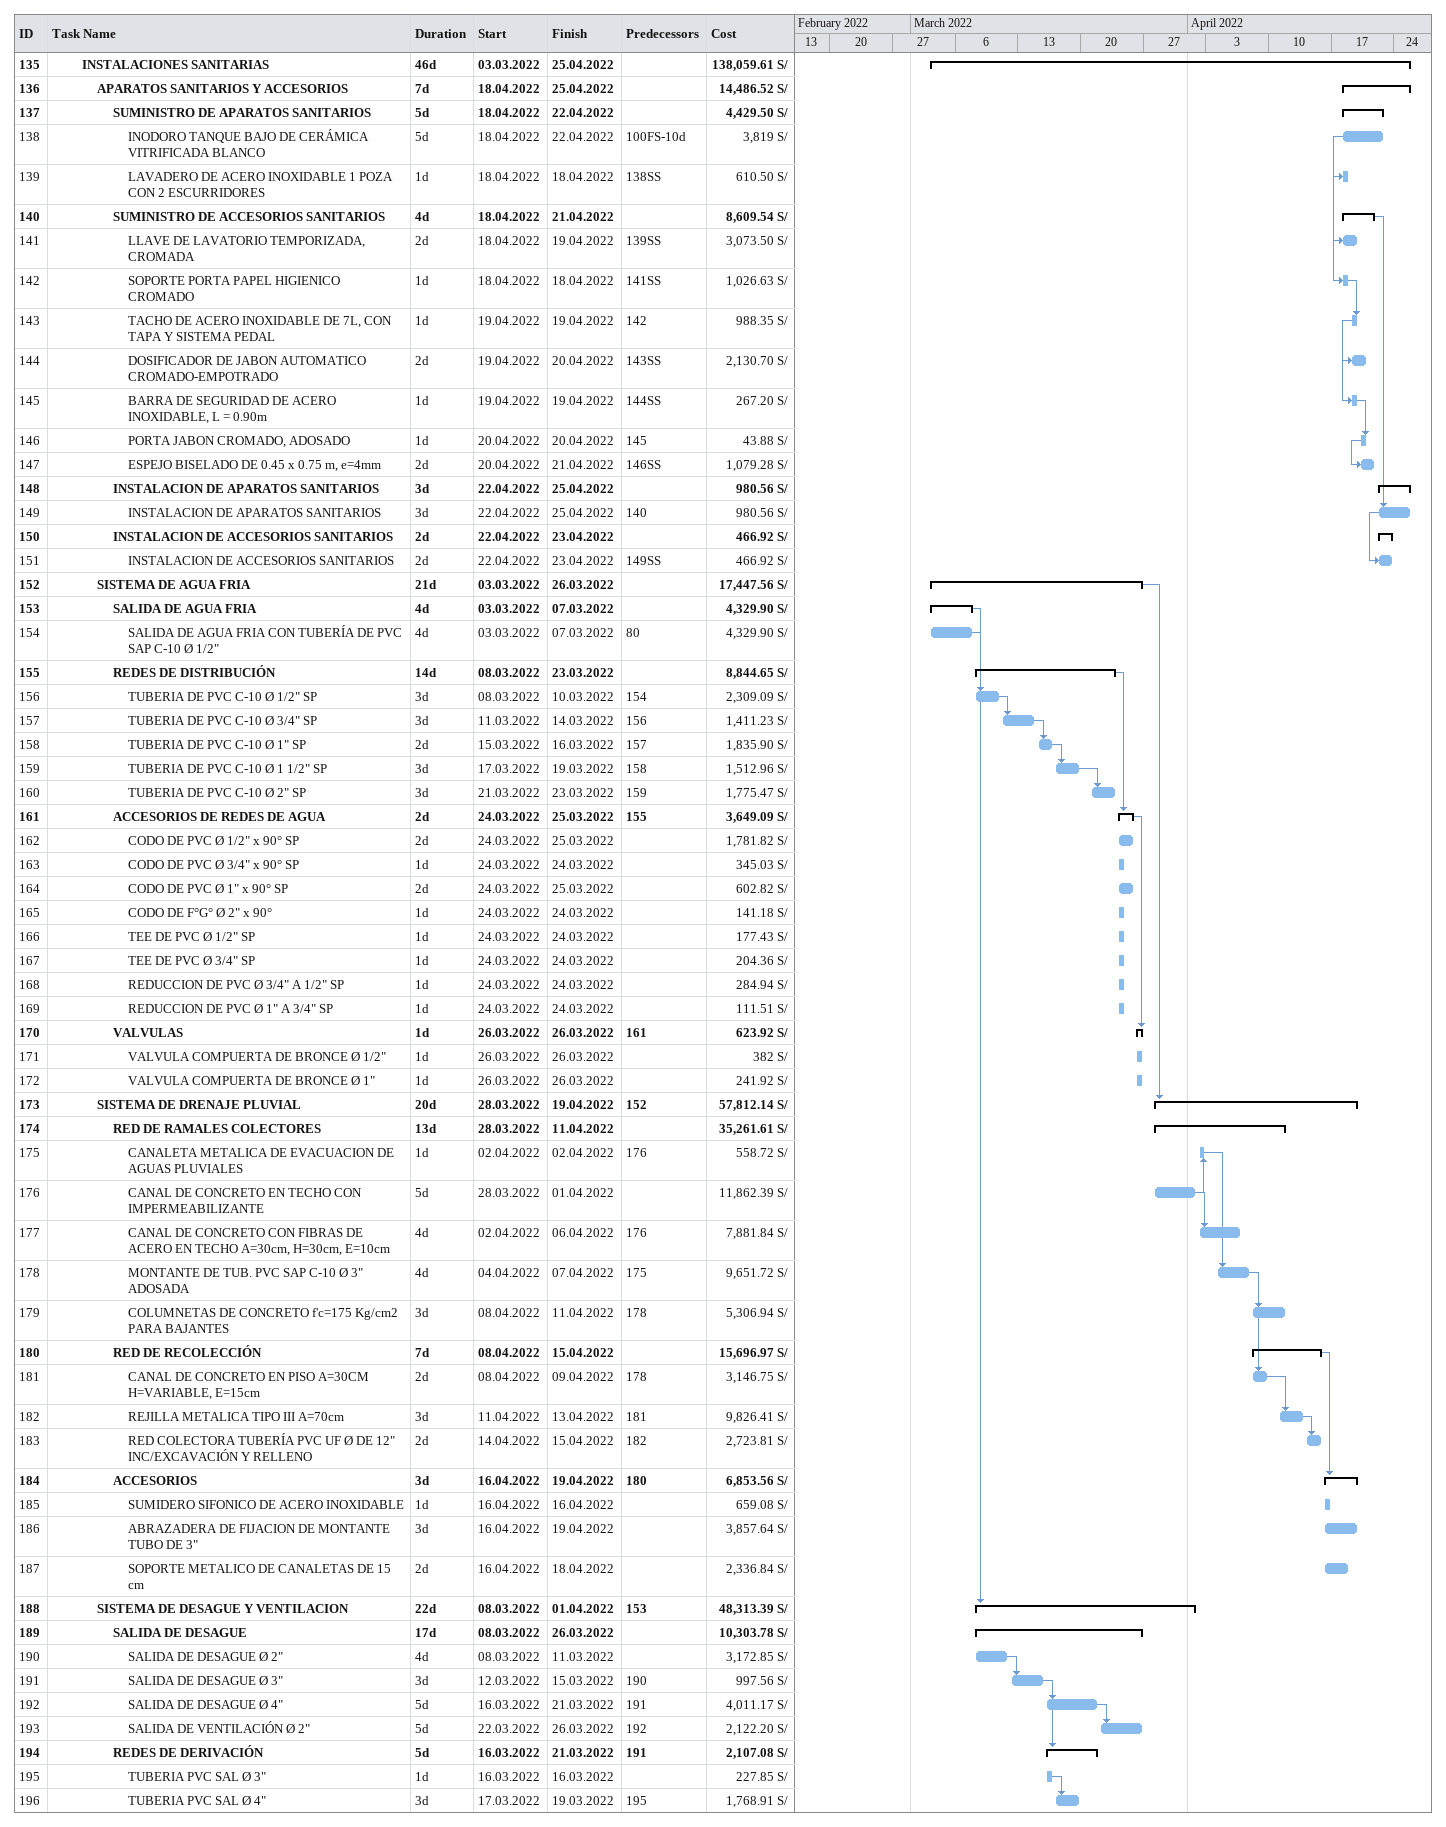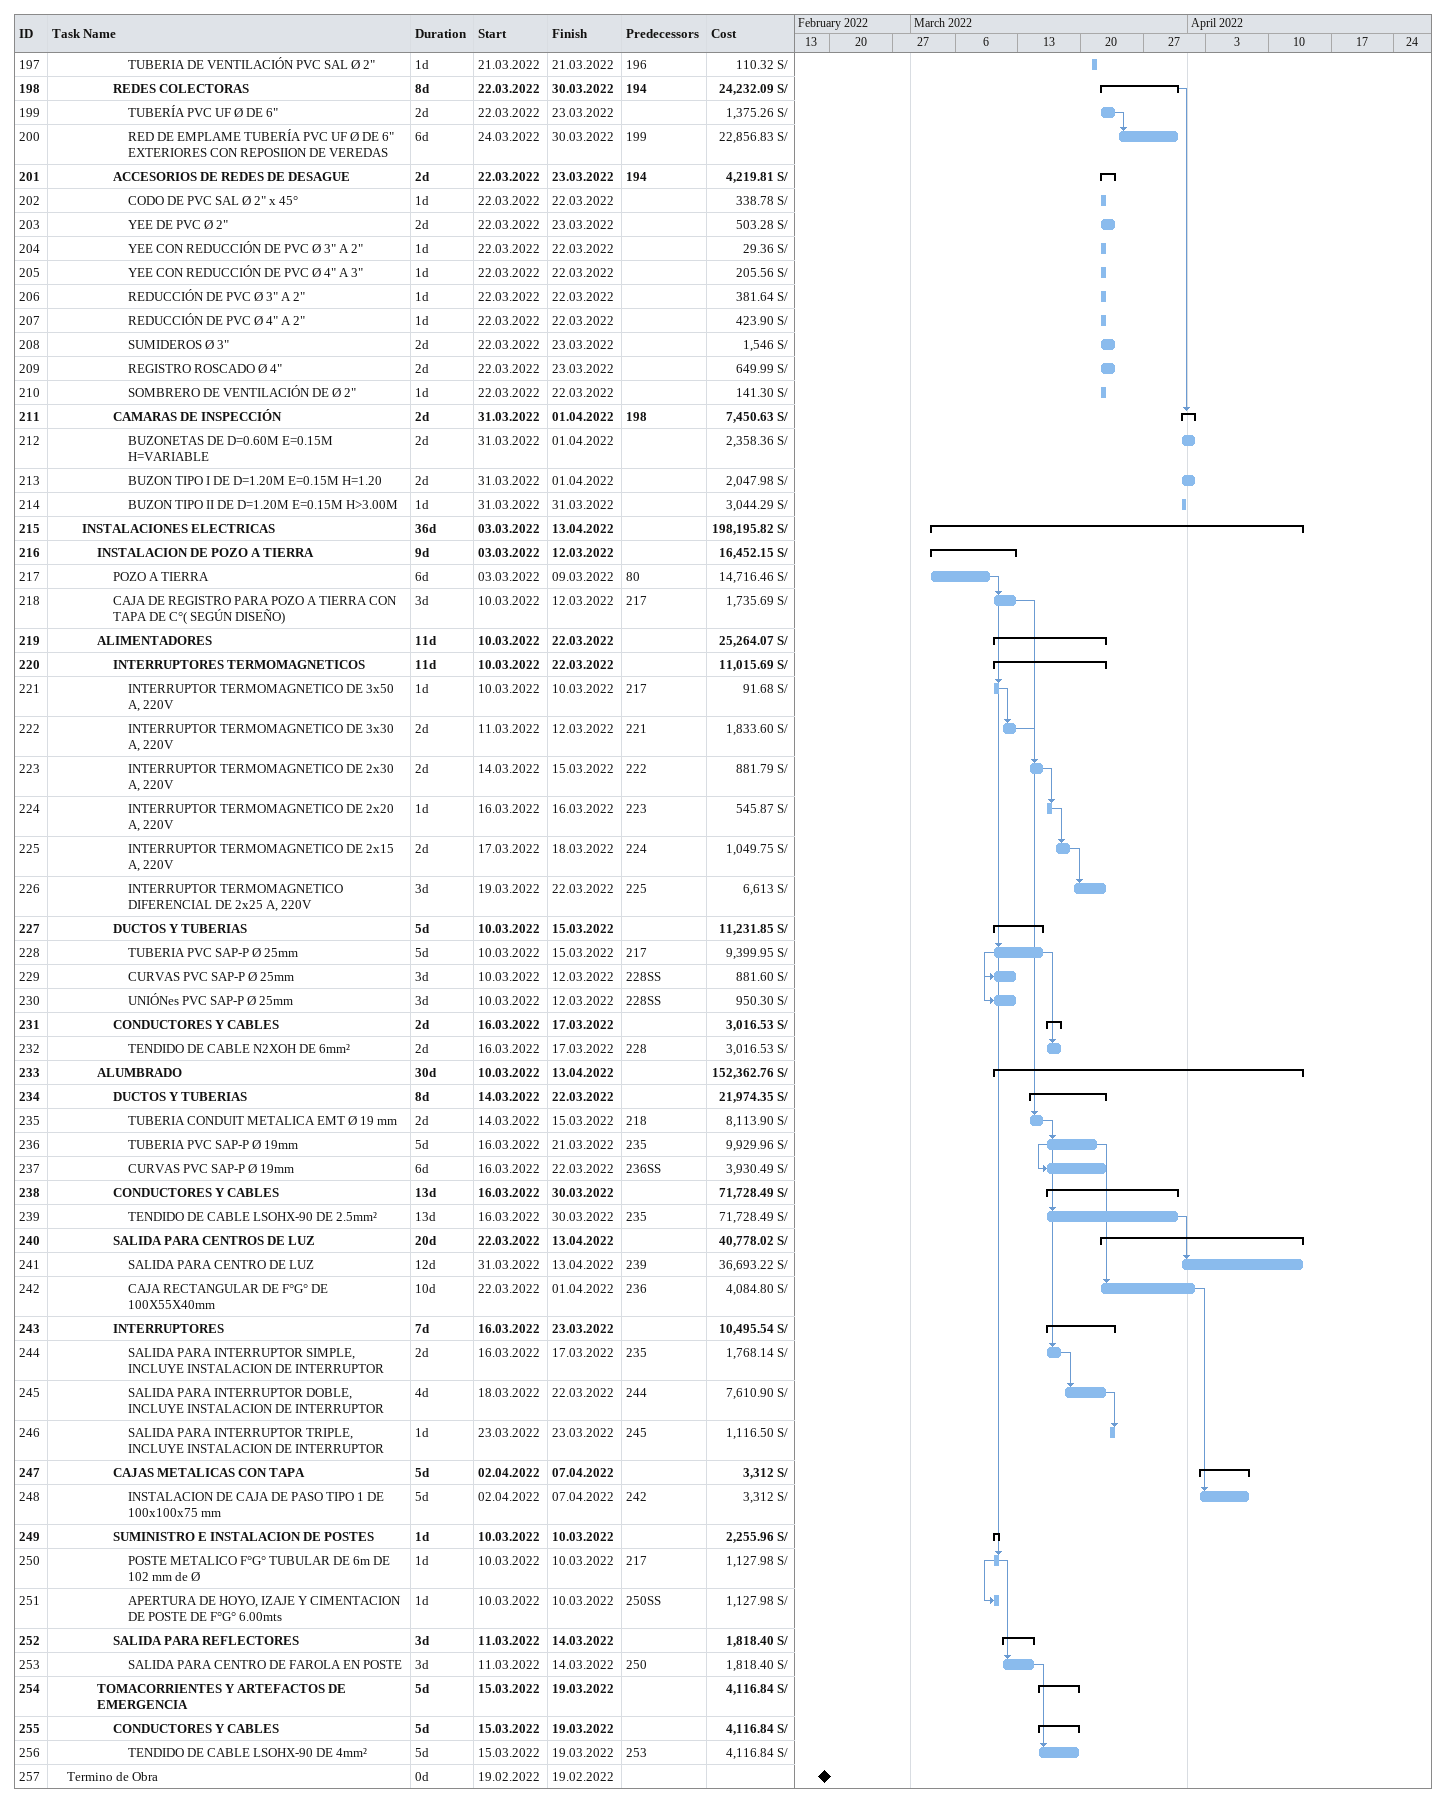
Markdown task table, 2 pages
| ID | Level | Task | Duration | Start | Finish | Predecessors | Cost (S/) |
|---|---|---|---|---|---|---|---|
| 135 | 3 | **INSTALACIONES SANITARIAS** | 46d | 2022-03-03 | 2022-04-25 |  | 138059.61 |
| 136 | 4 | **APARATOS SANITARIOS Y ACCESORIOS** | 7d | 2022-04-18 | 2022-04-25 |  | 14486.52 |
| 137 | 5 | **SUMINISTRO DE APARATOS SANITARIOS** | 5d | 2022-04-18 | 2022-04-22 |  | 4429.50 |
| 138 | 6 | INODORO TANQUE BAJO DE CERÁMICA VITRIFICADA BLANCO | 5d | 2022-04-18 | 2022-04-22 | 100FS-10d | 3819 |
| 139 | 6 | LAVADERO DE ACERO INOXIDABLE 1 POZA CON 2 ESCURRIDORES | 1d | 2022-04-18 | 2022-04-18 | 138SS | 610.50 |
| 140 | 5 | **SUMINISTRO DE ACCESORIOS SANITARIOS** | 4d | 2022-04-18 | 2022-04-21 |  | 8609.54 |
| 141 | 6 | LLAVE DE LAVATORIO TEMPORIZADA, CROMADA | 2d | 2022-04-18 | 2022-04-19 | 139SS | 3073.50 |
| 142 | 6 | SOPORTE PORTA PAPEL HIGIENICO CROMADO | 1d | 2022-04-18 | 2022-04-18 | 141SS | 1026.63 |
| 143 | 6 | TACHO DE ACERO INOXIDABLE DE 7L, CON TAPA Y SISTEMA PEDAL | 1d | 2022-04-19 | 2022-04-19 | 142 | 988.35 |
| 144 | 6 | DOSIFICADOR DE JABON AUTOMATICO CROMADO-EMPOTRADO | 2d | 2022-04-19 | 2022-04-20 | 143SS | 2130.70 |
| 145 | 6 | BARRA DE SEGURIDAD DE ACERO INOXIDABLE, L = 0.90m | 1d | 2022-04-19 | 2022-04-19 | 144SS | 267.20 |
| 146 | 6 | PORTA JABON CROMADO, ADOSADO | 1d | 2022-04-20 | 2022-04-20 | 145 | 43.88 |
| 147 | 6 | ESPEJO BISELADO DE 0.45 x 0.75 m, e=4mm | 2d | 2022-04-20 | 2022-04-21 | 146SS | 1079.28 |
| 148 | 5 | **INSTALACION DE APARATOS SANITARIOS** | 3d | 2022-04-22 | 2022-04-25 |  | 980.56 |
| 149 | 6 | INSTALACION DE APARATOS SANITARIOS | 3d | 2022-04-22 | 2022-04-25 | 140 | 980.56 |
| 150 | 5 | **INSTALACION DE ACCESORIOS SANITARIOS** | 2d | 2022-04-22 | 2022-04-23 |  | 466.92 |
| 151 | 6 | INSTALACION DE ACCESORIOS SANITARIOS | 2d | 2022-04-22 | 2022-04-23 | 149SS | 466.92 |
| 152 | 4 | **SISTEMA DE AGUA FRIA** | 21d | 2022-03-03 | 2022-03-26 |  | 17447.56 |
| 153 | 5 | **SALIDA DE AGUA FRIA** | 4d | 2022-03-03 | 2022-03-07 |  | 4329.90 |
| 154 | 6 | SALIDA DE AGUA FRIA CON TUBERÍA DE PVC SAP C-10 Ø 1/2" | 4d | 2022-03-03 | 2022-03-07 | 80 | 4329.90 |
| 155 | 5 | **REDES DE DISTRIBUCIÓN** | 14d | 2022-03-08 | 2022-03-23 |  | 8844.65 |
| 156 | 6 | TUBERIA DE PVC C-10 Ø 1/2" SP | 3d | 2022-03-08 | 2022-03-10 | 154 | 2309.09 |
| 157 | 6 | TUBERIA DE PVC C-10 Ø 3/4" SP | 3d | 2022-03-11 | 2022-03-14 | 156 | 1411.23 |
| 158 | 6 | TUBERIA DE PVC C-10 Ø 1" SP | 2d | 2022-03-15 | 2022-03-16 | 157 | 1835.90 |
| 159 | 6 | TUBERIA DE PVC C-10 Ø 1 1/2" SP | 3d | 2022-03-17 | 2022-03-19 | 158 | 1512.96 |
| 160 | 6 | TUBERIA DE PVC C-10 Ø 2" SP | 3d | 2022-03-21 | 2022-03-23 | 159 | 1775.47 |
| 161 | 5 | **ACCESORIOS DE REDES DE AGUA** | 2d | 2022-03-24 | 2022-03-25 | 155 | 3649.09 |
| 162 | 6 | CODO DE PVC Ø 1/2" x 90° SP | 2d | 2022-03-24 | 2022-03-25 |  | 1781.82 |
| 163 | 6 | CODO DE PVC Ø 3/4" x 90° SP | 1d | 2022-03-24 | 2022-03-24 |  | 345.03 |
| 164 | 6 | CODO DE PVC Ø 1" x 90° SP | 2d | 2022-03-24 | 2022-03-25 |  | 602.82 |
| 165 | 6 | CODO DE F°G° Ø 2" x 90° | 1d | 2022-03-24 | 2022-03-24 |  | 141.18 |
| 166 | 6 | TEE DE PVC Ø 1/2" SP | 1d | 2022-03-24 | 2022-03-24 |  | 177.43 |
| 167 | 6 | TEE DE PVC Ø 3/4" SP | 1d | 2022-03-24 | 2022-03-24 |  | 204.36 |
| 168 | 6 | REDUCCION DE PVC Ø 3/4" A 1/2" SP | 1d | 2022-03-24 | 2022-03-24 |  | 284.94 |
| 169 | 6 | REDUCCION DE PVC Ø 1" A 3/4" SP | 1d | 2022-03-24 | 2022-03-24 |  | 111.51 |
| 170 | 5 | **VALVULAS** | 1d | 2022-03-26 | 2022-03-26 | 161 | 623.92 |
| 171 | 6 | VALVULA COMPUERTA DE BRONCE Ø 1/2" | 1d | 2022-03-26 | 2022-03-26 |  | 382 |
| 172 | 6 | VALVULA COMPUERTA DE BRONCE Ø 1" | 1d | 2022-03-26 | 2022-03-26 |  | 241.92 |
| 173 | 4 | **SISTEMA DE DRENAJE PLUVIAL** | 20d | 2022-03-28 | 2022-04-19 | 152 | 57812.14 |
| 174 | 5 | **RED DE RAMALES COLECTORES** | 13d | 2022-03-28 | 2022-04-11 |  | 35261.61 |
| 175 | 6 | CANALETA METALICA DE EVACUACION DE AGUAS PLUVIALES | 1d | 2022-04-02 | 2022-04-02 | 176 | 558.72 |
| 176 | 6 | CANAL DE CONCRETO EN TECHO CON IMPERMEABILIZANTE | 5d | 2022-03-28 | 2022-04-01 |  | 11862.39 |
| 177 | 6 | CANAL DE CONCRETO CON FIBRAS DE ACERO EN TECHO A=30cm, H=30cm, E=10cm | 4d | 2022-04-02 | 2022-04-06 | 176 | 7881.84 |
| 178 | 6 | MONTANTE DE TUB. PVC SAP C-10 Ø 3" ADOSADA | 4d | 2022-04-04 | 2022-04-07 | 175 | 9651.72 |
| 179 | 6 | COLUMNETAS DE CONCRETO f'c=175 Kg/cm2 PARA BAJANTES | 3d | 2022-04-08 | 2022-04-11 | 178 | 5306.94 |
| 180 | 5 | **RED DE RECOLECCIÓN** | 7d | 2022-04-08 | 2022-04-15 |  | 15696.97 |
| 181 | 6 | CANAL DE CONCRETO EN PISO A=30CM H=VARIABLE, E=15cm | 2d | 2022-04-08 | 2022-04-09 | 178 | 3146.75 |
| 182 | 6 | REJILLA METALICA TIPO III A=70cm | 3d | 2022-04-11 | 2022-04-13 | 181 | 9826.41 |
| 183 | 6 | RED COLECTORA TUBERÍA PVC UF Ø DE 12" INC/EXCAVACIÓN Y RELLENO | 2d | 2022-04-14 | 2022-04-15 | 182 | 2723.81 |
| 184 | 5 | **ACCESORIOS** | 3d | 2022-04-16 | 2022-04-19 | 180 | 6853.56 |
| 185 | 6 | SUMIDERO SIFONICO DE ACERO INOXIDABLE | 1d | 2022-04-16 | 2022-04-16 |  | 659.08 |
| 186 | 6 | ABRAZADERA DE FIJACION DE MONTANTE TUBO DE 3" | 3d | 2022-04-16 | 2022-04-19 |  | 3857.64 |
| 187 | 6 | SOPORTE METALICO DE CANALETAS DE 15 cm | 2d | 2022-04-16 | 2022-04-18 |  | 2336.84 |
| 188 | 4 | **SISTEMA DE DESAGUE Y VENTILACION** | 22d | 2022-03-08 | 2022-04-01 | 153 | 48313.39 |
| 189 | 5 | **SALIDA DE DESAGUE** | 17d | 2022-03-08 | 2022-03-26 |  | 10303.78 |
| 190 | 6 | SALIDA DE DESAGUE Ø 2" | 4d | 2022-03-08 | 2022-03-11 |  | 3172.85 |
| 191 | 6 | SALIDA DE DESAGUE Ø 3" | 3d | 2022-03-12 | 2022-03-15 | 190 | 997.56 |
| 192 | 6 | SALIDA DE DESAGUE Ø 4" | 5d | 2022-03-16 | 2022-03-21 | 191 | 4011.17 |
| 193 | 6 | SALIDA DE VENTILACIÓN Ø 2" | 5d | 2022-03-22 | 2022-03-26 | 192 | 2122.20 |
| 194 | 5 | **REDES DE DERIVACIÓN** | 5d | 2022-03-16 | 2022-03-21 | 191 | 2107.08 |
| 195 | 6 | TUBERIA PVC SAL Ø 3" | 1d | 2022-03-16 | 2022-03-16 |  | 227.85 |
| 196 | 6 | TUBERIA PVC SAL Ø 4" | 3d | 2022-03-17 | 2022-03-19 | 195 | 1768.91 |
| 197 | 6 | TUBERIA DE VENTILACIÓN PVC SAL Ø 2" | 1d | 2022-03-21 | 2022-03-21 | 196 | 110.32 |
| 198 | 5 | **REDES COLECTORAS** | 8d | 2022-03-22 | 2022-03-30 | 194 | 24232.09 |
| 199 | 6 | TUBERÍA PVC UF Ø DE 6" | 2d | 2022-03-22 | 2022-03-23 |  | 1375.26 |
| 200 | 6 | RED DE EMPLAME TUBERÍA PVC UF Ø DE 6" EXTERIORES CON REPOSIION DE VEREDAS | 6d | 2022-03-24 | 2022-03-30 | 199 | 22856.83 |
| 201 | 5 | **ACCESORIOS DE REDES DE DESAGUE** | 2d | 2022-03-22 | 2022-03-23 | 194 | 4219.81 |
| 202 | 6 | CODO DE PVC SAL Ø 2" x 45° | 1d | 2022-03-22 | 2022-03-22 |  | 338.78 |
| 203 | 6 | YEE DE PVC Ø 2" | 2d | 2022-03-22 | 2022-03-23 |  | 503.28 |
| 204 | 6 | YEE CON REDUCCIÓN DE PVC Ø 3" A 2" | 1d | 2022-03-22 | 2022-03-22 |  | 29.36 |
| 205 | 6 | YEE CON REDUCCIÓN DE PVC Ø 4" A 3" | 1d | 2022-03-22 | 2022-03-22 |  | 205.56 |
| 206 | 6 | REDUCCIÓN DE PVC Ø 3" A 2" | 1d | 2022-03-22 | 2022-03-22 |  | 381.64 |
| 207 | 6 | REDUCCIÓN DE PVC Ø 4" A 2" | 1d | 2022-03-22 | 2022-03-22 |  | 423.90 |
| 208 | 6 | SUMIDEROS Ø 3" | 2d | 2022-03-22 | 2022-03-23 |  | 1546 |
| 209 | 6 | REGISTRO ROSCADO Ø 4" | 2d | 2022-03-22 | 2022-03-23 |  | 649.99 |
| 210 | 6 | SOMBRERO DE VENTILACIÓN DE Ø 2" | 1d | 2022-03-22 | 2022-03-22 |  | 141.30 |
| 211 | 5 | **CAMARAS DE INSPECCIÓN** | 2d | 2022-03-31 | 2022-04-01 | 198 | 7450.63 |
| 212 | 6 | BUZONETAS DE D=0.60M E=0.15M H=VARIABLE | 2d | 2022-03-31 | 2022-04-01 |  | 2358.36 |
| 213 | 6 | BUZON TIPO I DE D=1.20M E=0.15M H=1.20 | 2d | 2022-03-31 | 2022-04-01 |  | 2047.98 |
| 214 | 6 | BUZON TIPO II DE D=1.20M E=0.15M H>3.00M | 1d | 2022-03-31 | 2022-03-31 |  | 3044.29 |
| 215 | 3 | **INSTALACIONES ELECTRICAS** | 36d | 2022-03-03 | 2022-04-13 |  | 198195.82 |
| 216 | 4 | **INSTALACION DE POZO A TIERRA** | 9d | 2022-03-03 | 2022-03-12 |  | 16452.15 |
| 217 | 5 | POZO A TIERRA | 6d | 2022-03-03 | 2022-03-09 | 80 | 14716.46 |
| 218 | 5 | CAJA DE REGISTRO PARA POZO A TIERRA CON TAPA DE C°( SEGÚN DISEÑO) | 3d | 2022-03-10 | 2022-03-12 | 217 | 1735.69 |
| 219 | 4 | **ALIMENTADORES** | 11d | 2022-03-10 | 2022-03-22 |  | 25264.07 |
| 220 | 5 | **INTERRUPTORES TERMOMAGNETICOS** | 11d | 2022-03-10 | 2022-03-22 |  | 11015.69 |
| 221 | 6 | INTERRUPTOR TERMOMAGNETICO DE 3x50 A, 220V | 1d | 2022-03-10 | 2022-03-10 | 217 | 91.68 |
| 222 | 6 | INTERRUPTOR TERMOMAGNETICO DE 3x30 A, 220V | 2d | 2022-03-11 | 2022-03-12 | 221 | 1833.60 |
| 223 | 6 | INTERRUPTOR TERMOMAGNETICO DE 2x30 A, 220V | 2d | 2022-03-14 | 2022-03-15 | 222 | 881.79 |
| 224 | 6 | INTERRUPTOR TERMOMAGNETICO DE 2x20 A, 220V | 1d | 2022-03-16 | 2022-03-16 | 223 | 545.87 |
| 225 | 6 | INTERRUPTOR TERMOMAGNETICO DE 2x15 A, 220V | 2d | 2022-03-17 | 2022-03-18 | 224 | 1049.75 |
| 226 | 6 | INTERRUPTOR TERMOMAGNETICO DIFERENCIAL DE 2x25 A, 220V | 3d | 2022-03-19 | 2022-03-22 | 225 | 6613 |
| 227 | 5 | **DUCTOS Y TUBERIAS** | 5d | 2022-03-10 | 2022-03-15 |  | 11231.85 |
| 228 | 6 | TUBERIA PVC SAP-P Ø 25mm | 5d | 2022-03-10 | 2022-03-15 | 217 | 9399.95 |
| 229 | 6 | CURVAS PVC SAP-P Ø 25mm | 3d | 2022-03-10 | 2022-03-12 | 228SS | 881.60 |
| 230 | 6 | UNIÓNes PVC SAP-P Ø 25mm | 3d | 2022-03-10 | 2022-03-12 | 228SS | 950.30 |
| 231 | 5 | **CONDUCTORES Y CABLES** | 2d | 2022-03-16 | 2022-03-17 |  | 3016.53 |
| 232 | 6 | TENDIDO DE CABLE N2XOH DE 6mm² | 2d | 2022-03-16 | 2022-03-17 | 228 | 3016.53 |
| 233 | 4 | **ALUMBRADO** | 30d | 2022-03-10 | 2022-04-13 |  | 152362.76 |
| 234 | 5 | **DUCTOS Y TUBERIAS** | 8d | 2022-03-14 | 2022-03-22 |  | 21974.35 |
| 235 | 6 | TUBERIA CONDUIT METALICA EMT Ø 19 mm | 2d | 2022-03-14 | 2022-03-15 | 218 | 8113.90 |
| 236 | 6 | TUBERIA PVC SAP-P Ø 19mm | 5d | 2022-03-16 | 2022-03-21 | 235 | 9929.96 |
| 237 | 6 | CURVAS PVC SAP-P Ø 19mm | 6d | 2022-03-16 | 2022-03-22 | 236SS | 3930.49 |
| 238 | 5 | **CONDUCTORES Y CABLES** | 13d | 2022-03-16 | 2022-03-30 |  | 71728.49 |
| 239 | 6 | TENDIDO DE CABLE LSOHX-90 DE 2.5mm² | 13d | 2022-03-16 | 2022-03-30 | 235 | 71728.49 |
| 240 | 5 | **SALIDA PARA CENTROS DE LUZ** | 20d | 2022-03-22 | 2022-04-13 |  | 40778.02 |
| 241 | 6 | SALIDA PARA CENTRO DE LUZ | 12d | 2022-03-31 | 2022-04-13 | 239 | 36693.22 |
| 242 | 6 | CAJA RECTANGULAR DE F°G° DE 100X55X40mm | 10d | 2022-03-22 | 2022-04-01 | 236 | 4084.80 |
| 243 | 5 | **INTERRUPTORES** | 7d | 2022-03-16 | 2022-03-23 |  | 10495.54 |
| 244 | 6 | SALIDA PARA INTERRUPTOR SIMPLE, INCLUYE INSTALACION DE INTERRUPTOR | 2d | 2022-03-16 | 2022-03-17 | 235 | 1768.14 |
| 245 | 6 | SALIDA PARA INTERRUPTOR DOBLE, INCLUYE INSTALACION DE INTERRUPTOR | 4d | 2022-03-18 | 2022-03-22 | 244 | 7610.90 |
| 246 | 6 | SALIDA PARA INTERRUPTOR TRIPLE, INCLUYE INSTALACION DE INTERRUPTOR | 1d | 2022-03-23 | 2022-03-23 | 245 | 1116.50 |
| 247 | 5 | **CAJAS METALICAS CON TAPA** | 5d | 2022-04-02 | 2022-04-07 |  | 3312 |
| 248 | 6 | INSTALACION DE CAJA DE PASO TIPO 1 DE 100x100x75 mm | 5d | 2022-04-02 | 2022-04-07 | 242 | 3312 |
| 249 | 5 | **SUMINISTRO E INSTALACION DE POSTES** | 1d | 2022-03-10 | 2022-03-10 |  | 2255.96 |
| 250 | 6 | POSTE METALICO F°G° TUBULAR DE 6m DE 102 mm de Ø | 1d | 2022-03-10 | 2022-03-10 | 217 | 1127.98 |
| 251 | 6 | APERTURA DE HOYO, IZAJE Y CIMENTACION DE POSTE DE F°G° 6.00mts | 1d | 2022-03-10 | 2022-03-10 | 250SS | 1127.98 |
| 252 | 5 | **SALIDA PARA REFLECTORES** | 3d | 2022-03-11 | 2022-03-14 |  | 1818.40 |
| 253 | 6 | SALIDA PARA CENTRO DE FAROLA EN POSTE | 3d | 2022-03-11 | 2022-03-14 | 250 | 1818.40 |
| 254 | 4 | **TOMACORRIENTES Y ARTEFACTOS DE EMERGENCIA** | 5d | 2022-03-15 | 2022-03-19 |  | 4116.84 |
| 255 | 5 | **CONDUCTORES Y CABLES** | 5d | 2022-03-15 | 2022-03-19 |  | 4116.84 |
| 256 | 6 | TENDIDO DE CABLE LSOHX-90 DE 4mm² | 5d | 2022-03-15 | 2022-03-19 | 253 | 4116.84 |
| 257 | 2 | Termino de Obra | 0d | 2022-02-19 | 2022-02-19 |  |  |
